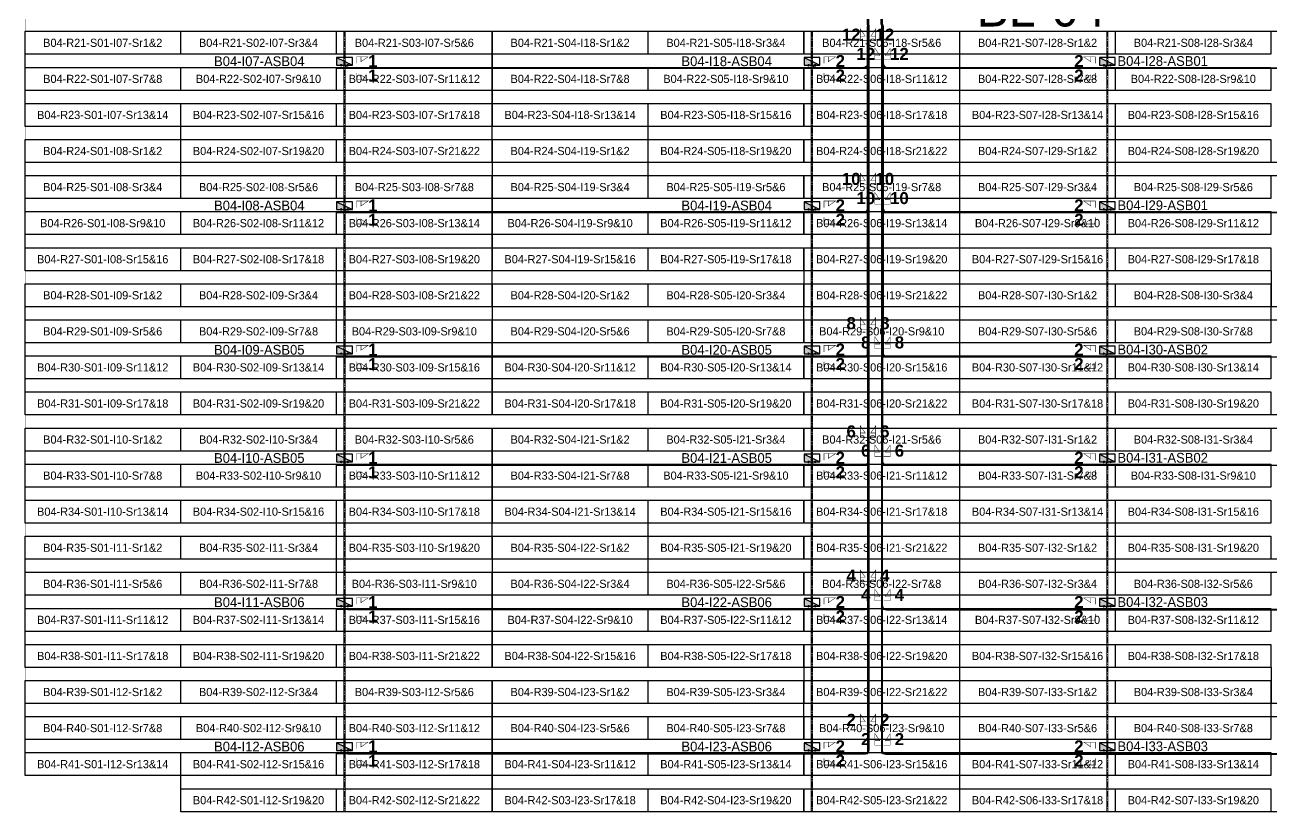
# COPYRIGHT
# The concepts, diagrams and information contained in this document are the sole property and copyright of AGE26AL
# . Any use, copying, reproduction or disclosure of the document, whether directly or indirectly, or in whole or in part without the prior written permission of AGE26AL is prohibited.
# Model space of a CAD drawing. Header units: metres. Extents: x 532250 to 532639, y 2673852 to 2674172.
# Drawn here: x 532249.9 to 532508.9, y 2673851.7 to 2674015.4 of the extents above; entities that cross this region are included whole.
import ezdxf
from ezdxf.enums import TextEntityAlignment as Align

# ---------------------------------------------------------------- set-up
doc = ezdxf.new("R2010")
doc.units = ezdxf.units.M
doc.header["$MEASUREMENT"] = 0
doc.linetypes.add('CENTER', pattern=[2, 1.25, -0.25, 0.25, -0.25])
doc.layers.add('Block Boundary-12.5 MW Block', color=6, linetype='Continuous', lineweight=9)
doc.layers.add('PILE', color=1, linetype='Continuous', lineweight=15)
for name, color, linetype in [('DC Trench BL-04', 40, 'Continuous'), ('E-Inverter Grouping', 2, 'Continuous'), ('Inverter Block-04', 7, 'Continuous'), ('LT Cable(AG) INV to LT Panel BL-04', 2, 'Continuous'), ('Messenger Wire Block-04 (Master Path)', 30, 'Continuous'), ('Messenger Wire Block-04 (MW Path)', 191, 'Continuous'), ('Messenger Wire Exc Link', 7, 'Continuous'), ('MMS Block Numbering', 7, 'Continuous'), ('MMS Table Block-04', 8, 'Continuous'), ('Plan Line - DC', 40, 'Continuous'), ('Section Marking BL-04', 2, 'Continuous')]:
    doc.layers.add(name, color=color, linetype=linetype)
doc.styles.add('Adani Regular', font='Adani Regular.ttf')
doc.styles.add('BoldTextStyle', font='arialbd.ttf')
doc.styles.get("Standard").update_dxf_attribs({"font": 'Adani Regular.ttf'})

# ---------------------------------------------------------------- blocks, each defined once
blk = doc.blocks.new('MMS Table (32.292 x 4.788)')
at = {"color": 0}
blk.add_lwpolyline([(0, -0.002), (0, 4.786), (32.292, 4.786), (32.292, -0.002)], close=True, dxfattribs=at)
at = {"color": 7}
blk.add_attdef('ID1', text='', height=1.7, dxfattribs=at).set_placement((16.146, 2.392), align=Align.MIDDLE_CENTER)
blk = doc.blocks.new('Inverter Block')
h = blk.add_hatch(color=0)
h.dxf.hatch_style = 1
h.paths.add_polyline_path([(-1.46, 2.27), (-1.46, 0.85), (1.46, 0.85)])
at = {"color": 0}
blk.add_lwpolyline([(1.46, 2.27), (-1.46, 2.27), (-1.46, 0.85), (1.46, 0.85)], close=True, dxfattribs=at)
blk.add_lwpolyline([(-1.46, 2.27), (1.46, 0.85)], dxfattribs=at)
at = {"layer": 'PILE'}
for centre in [(-0.61, 0.85), (0.61, 0.85)]:
    blk.add_circle(centre, 0.156, dxfattribs=at)
at = {"color": 7}
blk.add_attdef('ID', (-1.46, 3.01), '', height=1.8, dxfattribs=at)

msp = doc.modelspace()

# ---------------------------------------------------------------- linework, layer by layer
at = {"layer": 'Block Boundary-12.5 MW Block', "const_width": 0.05}
msp.add_lwpolyline([(532249.88, 2674171.58), (532638.48, 2674171.58), (532638.48, 2673851.79), (532282.27, 2673851.79), (532282.27, 2673859.29), (532249.88, 2673859.29)], close=True, dxfattribs=at)
at = {"layer": 'DC Trench BL-04', "color": 40, "const_width": 0.15}
for points in [[(532316.45, 2674014.07), (532316.15, 2674014.07), (532316.15, 2673851.79), (532316.45, 2673851.79)], [(532413.62, 2674014.07), (532413.32, 2674014.07), (532413.32, 2673851.79), (532413.62, 2673851.79)], [(532475.03, 2674014.07), (532474.73, 2674014.07), (532474.73, 2673851.79), (532475.03, 2673851.79)]]:
    msp.add_lwpolyline(points, close=True, dxfattribs=at)
at = {"layer": 'E-Inverter Grouping'}
for points in [[(532346.95, 2673986.79), (532282.27, 2673986.79), (532282.27, 2673994.29), (532249.88, 2673994.29), (532249.88, 2674014.08), (532346.95, 2674014.08)], [(532444.13, 2673986.79), (532379.44, 2673986.79), (532379.44, 2673994.29), (532347.05, 2673994.29), (532347.05, 2674014.08), (532444.13, 2674014.08)], [(532541.3, 2673986.79), (532476.62, 2673986.79), (532476.62, 2673994.29), (532444.23, 2673994.29), (532444.23, 2674014.08), (532541.3, 2674014.08)], [(532346.95, 2673956.79), (532314.66, 2673956.79), (532314.66, 2673964.29), (532249.88, 2673964.29), (532249.88, 2673991.58), (532282.17, 2673991.58), (532282.17, 2673984.08), (532346.95, 2673984.08)], [(532444.13, 2673956.79), (532411.84, 2673956.79), (532411.84, 2673964.29), (532347.05, 2673964.29), (532347.05, 2673991.58), (532379.34, 2673991.58), (532379.34, 2673984.08), (532444.13, 2673984.08)], [(532541.3, 2673956.79), (532509.01, 2673956.79), (532509.01, 2673964.29), (532444.23, 2673964.29), (532444.23, 2673991.58), (532476.52, 2673991.58), (532476.52, 2673984.08), (532541.3, 2673984.08)], [(532314.56, 2673954.08), (532346.95, 2673954.08), (532346.95, 2673934.29), (532249.88, 2673934.29), (532249.88, 2673961.58), (532314.56, 2673961.58)], [(532411.74, 2673954.08), (532444.13, 2673954.08), (532444.13, 2673934.29), (532347.05, 2673934.29), (532347.05, 2673961.58), (532411.74, 2673961.58)], [(532508.91, 2673954.08), (532541.3, 2673954.08), (532541.3, 2673934.29), (532444.23, 2673934.29), (532444.23, 2673961.58), (532508.91, 2673961.58)], [(532444.13, 2673904.29), (532379.44, 2673904.29), (532379.44, 2673911.79), (532347.05, 2673911.79), (532347.05, 2673931.58), (532444.13, 2673931.58)], [(532541.3, 2673904.29), (532476.62, 2673904.29), (532476.62, 2673911.79), (532444.23, 2673911.79), (532444.23, 2673931.58), (532541.3, 2673931.58)], [(532249.88, 2673909.08), (532314.56, 2673909.08), (532314.56, 2673901.58), (532346.95, 2673901.58), (532346.95, 2673881.79), (532249.88, 2673881.79)], [(532444.13, 2673874.29), (532411.84, 2673874.29), (532411.84, 2673881.79), (532347.05, 2673881.79), (532347.05, 2673909.08), (532379.34, 2673909.08), (532379.34, 2673901.58), (532444.13, 2673901.58)], [(532541.3, 2673874.29), (532509.01, 2673874.29), (532509.01, 2673881.79), (532444.23, 2673881.79), (532444.23, 2673909.08), (532476.52, 2673909.08), (532476.52, 2673901.58), (532541.3, 2673901.58)], [(532346.95, 2673879.08), (532346.95, 2673851.79), (532282.27, 2673851.79), (532282.27, 2673859.29), (532249.88, 2673859.29), (532249.88, 2673879.08)], [(532411.74, 2673871.58), (532444.13, 2673871.58), (532444.13, 2673851.79), (532347.05, 2673851.79), (532347.05, 2673879.08), (532411.74, 2673879.08)], [(532508.91, 2673871.58), (532541.3, 2673871.58), (532541.3, 2673851.79), (532444.23, 2673851.79), (532444.23, 2673879.08), (532508.91, 2673879.08)]]:
    msp.add_lwpolyline(points, close=True, dxfattribs=at)
at = {"layer": 'E-Inverter Grouping', "color": 3}
msp.add_lwpolyline([(532346.95, 2673904.29), (532314.66, 2673904.29), (532314.66, 2673911.79), (532249.88, 2673911.79), (532249.88, 2673931.58), (532346.95, 2673931.58)], close=True, dxfattribs=at)
at = {"layer": 'LT Cable(AG) INV to LT Panel BL-04', "color": 2}
for points in [[(532439.92, 2674045.37), (532434.26, 2674045.37, -0.105798), (532433.89, 2674045.45), (532432.09, 2674046.26, 0.042157), (532431.94, 2674046.27), (532425.88, 2674046.27, 0.414214), (532424.98, 2674045.37), (532424.98, 2674015.72, 0.021647), (532424.98, 2674015.65), (532425.03, 2674015.15, -0.021647), (532425.03, 2674015.07), (532425.03, 2674007.38, -0.414214), (532424.13, 2674006.48), (532317.2, 2674006.48, -0.414214), (532316.3, 2674007.38), (532316.3, 2674007.73)], [(532439.92, 2674045.32), (532434.25, 2674045.32, -0.106135), (532433.88, 2674045.4), (532432.09, 2674046.21, 0.042157), (532431.93, 2674046.22), (532425.93, 2674046.22, 0.414214), (532425.03, 2674045.32), (532425.03, 2674015.73, 0.021647), (532425.03, 2674015.65), (532425.08, 2674015.15, -0.021647), (532425.08, 2674015.07), (532425.08, 2673977.33, -0.414214), (532424.18, 2673976.43), (532317.2, 2673976.43, -0.414214), (532316.3, 2673977.33), (532316.3, 2673977.73)], [(532437.98, 2674045.27), (532434.24, 2674045.27, -0.106475), (532433.87, 2674045.35), (532432.08, 2674046.16, 0.042157), (532431.93, 2674046.17), (532425.98, 2674046.17, 0.414214), (532425.08, 2674045.27), (532425.08, 2674015.73, 0.021647), (532425.08, 2674015.65), (532425.13, 2674015.15, -0.021647), (532425.13, 2674015.07), (532425.13, 2673947.28, -0.414214), (532424.23, 2673946.38), (532317.2, 2673946.38, -0.414214), (532316.3, 2673947.28), (532316.3, 2673947.73)], [(532437.98, 2674045.22), (532434.23, 2674045.22, -0.106819), (532433.86, 2674045.3), (532432.08, 2674046.11, 0.042157), (532431.93, 2674046.12), (532426.03, 2674046.12, 0.414214), (532425.13, 2674045.22), (532425.13, 2674015.73, 0.021647), (532425.13, 2674015.65), (532425.18, 2674015.15, -0.021647), (532425.18, 2674015.08), (532425.18, 2673924.73, -0.414214), (532424.28, 2673923.83), (532317.2, 2673923.83, -0.414214), (532316.3, 2673924.73), (532316.3, 2673925.23)], [(532435.9, 2674045.17), (532434.22, 2674045.17, -0.107167), (532433.84, 2674045.25), (532432.07, 2674046.06, 0.042157), (532431.92, 2674046.07), (532426.08, 2674046.07, 0.414214), (532425.18, 2674045.17), (532425.18, 2674015.73, 0.021647), (532425.18, 2674015.65), (532425.23, 2674015.16, -0.021647), (532425.23, 2674015.08), (532425.23, 2673894.68, -0.414214), (532424.33, 2673893.78), (532317.2, 2673893.78, -0.414214), (532316.3, 2673894.68), (532316.3, 2673895.23)], [(532435.9, 2674045.12), (532434.21, 2674045.12, -0.107518), (532433.83, 2674045.2), (532432.07, 2674046.01, 0.042157), (532431.92, 2674046.02), (532426.13, 2674046.02, 0.414214), (532425.23, 2674045.12), (532425.23, 2674015.73, 0.021647), (532425.23, 2674015.66), (532425.28, 2674015.16, -0.021647), (532425.28, 2674015.08), (532425.28, 2673864.63, -0.414214), (532424.38, 2673863.73), (532317.2, 2673863.73, -0.414214), (532316.3, 2673864.63), (532316.3, 2673865.23)], [(532439.92, 2674045.4), (532434.26, 2674045.4, -0.105631), (532433.9, 2674045.48), (532432.09, 2674046.29, 0.042157), (532431.94, 2674046.3), (532425.86, 2674046.3, 0.414214), (532424.96, 2674045.4), (532424.96, 2674015.72, 0.021647), (532424.96, 2674015.64), (532425, 2674015.15, -0.021647), (532425.01, 2674015.07), (532425.01, 2674007.4, -0.414214), (532424.11, 2674006.5), (532414.37, 2674006.5, -0.414214), (532413.47, 2674007.4), (532413.47, 2674007.73)], [(532439.92, 2674045.35), (532434.25, 2674045.35, -0.105966), (532433.89, 2674045.43), (532432.09, 2674046.24, 0.042157), (532431.94, 2674046.25), (532425.91, 2674046.25, 0.414214), (532425.01, 2674045.35), (532425.01, 2674015.72, 0.021647), (532425.01, 2674015.65), (532425.05, 2674015.15, -0.021647), (532425.06, 2674015.07), (532425.06, 2673977.35, -0.414214), (532424.16, 2673976.45), (532414.37, 2673976.45, -0.414214), (532413.47, 2673977.35), (532413.47, 2673977.73)], [(532437.98, 2674045.3), (532434.24, 2674045.3, -0.106305), (532433.87, 2674045.38), (532432.08, 2674046.19, 0.042157), (532431.93, 2674046.2), (532425.96, 2674046.2, 0.414214), (532425.06, 2674045.3), (532425.06, 2674015.73, 0.021647), (532425.06, 2674015.65), (532425.1, 2674015.15, -0.021647), (532425.11, 2674015.07), (532425.11, 2673947.3, -0.414214), (532424.21, 2673946.4), (532414.37, 2673946.4, -0.414214), (532413.47, 2673947.3), (532413.47, 2673947.73)], [(532437.98, 2674045.25), (532434.23, 2674045.25, -0.106647), (532433.86, 2674045.33), (532432.08, 2674046.14, 0.042157), (532431.93, 2674046.15), (532426.01, 2674046.15, 0.414214), (532425.11, 2674045.25), (532425.11, 2674015.73, 0.021647), (532425.11, 2674015.65), (532425.15, 2674015.15, -0.021647), (532425.16, 2674015.07), (532425.16, 2673924.75, -0.414214), (532424.26, 2673923.85), (532414.37, 2673923.85, -0.414214), (532413.47, 2673924.75), (532413.47, 2673925.23)], [(532435.9, 2674045.2), (532434.22, 2674045.2, -0.106992), (532433.85, 2674045.28), (532432.07, 2674046.09, 0.042157), (532431.92, 2674046.1), (532426.06, 2674046.1, 0.414214), (532425.16, 2674045.2), (532425.16, 2674015.73, 0.021647), (532425.16, 2674015.65), (532425.2, 2674015.15, -0.021647), (532425.21, 2674015.08), (532425.21, 2673894.7, -0.414214), (532424.31, 2673893.8), (532414.37, 2673893.8, -0.414214), (532413.47, 2673894.7), (532413.47, 2673895.23)], [(532435.9, 2674045.15), (532434.21, 2674045.15, -0.107342), (532433.84, 2674045.23), (532432.07, 2674046.04, 0.042157), (532431.92, 2674046.05), (532426.11, 2674046.05, 0.414214), (532425.21, 2674045.15), (532425.21, 2674015.73, 0.021647), (532425.21, 2674015.65), (532425.25, 2674015.16, -0.021647), (532425.26, 2674015.08), (532425.26, 2673864.65, -0.414214), (532424.36, 2673863.75), (532414.37, 2673863.75, -0.414214), (532413.47, 2673864.65), (532413.47, 2673865.23)]]:
    msp.add_lwpolyline(points, format="xyb", dxfattribs=at)
at = {"layer": 'LT Cable(AG) INV to LT Panel BL-04', "color": 5}
for points in [[(532434.88, 2674044.77), (532433.26, 2674044.77, 0.078431), (532432.98, 2674044.72), (532432.12, 2674044.44, -0.078431), (532431.84, 2674044.4), (532428.71, 2674044.4, 0.414214), (532427.81, 2674043.5), (532427.81, 2674015.83, 0.093355), (532427.87, 2674015.51), (532427.97, 2674015.25, -0.093355), (532428.03, 2674014.92), (532428.03, 2673864.65, 0.414214), (532428.93, 2673863.75), (532571.16, 2673863.75, 0.414214), (532572.06, 2673864.65), (532572.06, 2673865.23)], [(532434.88, 2674044.74), (532433.27, 2674044.74, 0.078431), (532432.99, 2674044.7), (532432.13, 2674044.42, -0.078431), (532431.85, 2674044.37), (532428.73, 2674044.37, 0.414214), (532427.83, 2674043.47), (532427.83, 2674015.84, 0.093355), (532427.89, 2674015.51), (532427.99, 2674015.25, -0.093355), (532428.06, 2674014.92), (532428.06, 2673864.68, 0.414214), (532428.96, 2673863.78), (532473.98, 2673863.78, 0.414214), (532474.88, 2673864.68), (532474.88, 2673865.23)], [(532434.88, 2674044.72), (532433.27, 2674044.72, 0.078431), (532432.99, 2674044.67), (532432.13, 2674044.39, -0.078431), (532431.85, 2674044.35), (532428.76, 2674044.35, 0.414214), (532427.86, 2674043.45), (532427.86, 2674015.84, 0.093355), (532427.92, 2674015.52), (532428.02, 2674015.26, -0.093355), (532428.08, 2674014.93), (532428.08, 2673894.7, 0.414214), (532428.98, 2673893.8), (532571.16, 2673893.8, 0.414214), (532572.06, 2673894.7), (532572.06, 2673895.23)], [(532434.88, 2674044.69), (532433.27, 2674044.69, 0.078431), (532433, 2674044.65), (532432.13, 2674044.37, -0.078431), (532431.86, 2674044.32), (532428.78, 2674044.32, 0.414214), (532427.88, 2674043.42), (532427.88, 2674015.85, 0.093355), (532427.94, 2674015.52), (532428.04, 2674015.26, -0.093355), (532428.11, 2674014.93), (532428.11, 2673894.73, 0.414214), (532429.01, 2673893.83), (532473.98, 2673893.83, 0.414214), (532474.88, 2673894.73), (532474.88, 2673895.23)], [(532436.88, 2674044.67), (532433.28, 2674044.67, 0.078431), (532433, 2674044.62), (532432.14, 2674044.34, -0.078431), (532431.86, 2674044.3), (532428.81, 2674044.3, 0.414214), (532427.91, 2674043.4), (532427.91, 2674015.85, 0.093355), (532427.97, 2674015.53), (532428.07, 2674015.27, -0.093355), (532428.13, 2674014.94), (532428.13, 2673924.75, 0.414214), (532429.03, 2673923.85), (532571.16, 2673923.85, 0.414214), (532572.06, 2673924.75), (532572.06, 2673925.23)], [(532436.88, 2674044.64), (532433.28, 2674044.64, 0.078431), (532433, 2674044.6), (532432.14, 2674044.32, -0.078431), (532431.86, 2674044.27), (532428.83, 2674044.27, 0.414214), (532427.93, 2674043.37), (532427.93, 2674015.86, 0.093355), (532427.99, 2674015.53), (532428.09, 2674015.27, -0.093355), (532428.16, 2674014.94), (532428.16, 2673924.78, 0.414214), (532429.06, 2673923.88), (532473.98, 2673923.88, 0.414214), (532474.88, 2673924.78), (532474.88, 2673925.23)], [(532436.88, 2674044.62), (532433.29, 2674044.62, 0.078431), (532433.01, 2674044.57), (532432.15, 2674044.29, -0.078431), (532431.87, 2674044.25), (532428.86, 2674044.25, 0.414214), (532427.96, 2674043.35), (532427.96, 2674015.86, 0.093355), (532428.02, 2674015.54), (532428.12, 2674015.27, -0.093355), (532428.18, 2674014.95), (532428.18, 2673947.3, 0.414214), (532429.08, 2673946.4), (532571.16, 2673946.4, 0.414214), (532572.06, 2673947.3), (532572.06, 2673947.73)], [(532436.88, 2674044.59), (532433.29, 2674044.59, 0.078431), (532433.01, 2674044.55), (532432.15, 2674044.27, -0.078431), (532431.87, 2674044.22), (532428.88, 2674044.22, 0.414214), (532427.98, 2674043.32), (532427.98, 2674015.87, 0.093355), (532428.04, 2674015.54), (532428.14, 2674015.28, -0.093355), (532428.21, 2674014.95), (532428.21, 2673947.33, 0.414214), (532429.11, 2673946.43), (532473.98, 2673946.43, 0.414214), (532474.88, 2673947.33), (532474.88, 2673947.73)], [(532439.03, 2674044.57), (532433.29, 2674044.57, 0.078431), (532433.02, 2674044.52), (532432.15, 2674044.24, -0.078431), (532431.88, 2674044.2), (532428.91, 2674044.2, 0.414214), (532428.01, 2674043.3), (532428.01, 2674015.87, 0.093355), (532428.07, 2674015.54), (532428.17, 2674015.28, -0.093355), (532428.23, 2674014.96), (532428.23, 2673977.35, 0.414214), (532429.13, 2673976.45), (532571.16, 2673976.45, 0.414214), (532572.06, 2673977.35), (532572.06, 2673977.73)], [(532439.03, 2674044.54), (532433.3, 2674044.54, 0.078431), (532433.02, 2674044.5), (532432.16, 2674044.22, -0.078431), (532431.88, 2674044.17), (532428.93, 2674044.17, 0.414214), (532428.03, 2674043.27), (532428.03, 2674015.88, 0.093355), (532428.09, 2674015.55), (532428.19, 2674015.29, -0.093355), (532428.26, 2674014.96), (532428.26, 2673977.38, 0.414214), (532429.16, 2673976.48), (532473.98, 2673976.48, 0.414214), (532474.88, 2673977.38), (532474.88, 2673977.73)], [(532439.03, 2674044.52), (532433.3, 2674044.52, 0.078431), (532433.02, 2674044.47), (532432.16, 2674044.19, -0.078431), (532431.88, 2674044.15), (532428.96, 2674044.15, 0.414214), (532428.06, 2674043.25), (532428.06, 2674015.88, 0.093355), (532428.12, 2674015.55), (532428.22, 2674015.29, -0.093355), (532428.28, 2674014.97), (532428.28, 2674007.4, 0.414214), (532429.18, 2674006.5), (532571.16, 2674006.5, 0.414214), (532572.06, 2674007.4), (532572.06, 2674007.73)], [(532439.03, 2674044.49), (532433.31, 2674044.49, 0.078431), (532433.03, 2674044.45), (532432.17, 2674044.17, -0.078431), (532431.89, 2674044.12), (532428.98, 2674044.12, 0.414214), (532428.08, 2674043.22), (532428.08, 2674015.89, 0.093355), (532428.14, 2674015.56), (532428.24, 2674015.3, -0.093355), (532428.31, 2674014.97), (532428.31, 2674007.43, 0.414214), (532429.21, 2674006.53), (532473.98, 2674006.53, 0.414214), (532474.88, 2674007.43), (532474.88, 2674007.73)]]:
    msp.add_lwpolyline(points, format="xyb", dxfattribs=at)
at = {"layer": 'Messenger Wire Block-04 (Master Path)'}
for points in [[(532425.13, 2673863.88), (532425.13, 2674015.11)], [(532428.16, 2673863.88), (532428.16, 2674015.11)], [(532314.66, 2674006.38), (532425.13, 2674006.38)], [(532428.16, 2674006.38), (532573.7, 2674006.38)], [(532314.66, 2673976.38), (532425.13, 2673976.38)], [(532428.16, 2673976.38), (532573.7, 2673976.38)], [(532314.66, 2673946.38), (532425.13, 2673946.38)], [(532428.16, 2673946.38), (532573.7, 2673946.38)], [(532314.66, 2673923.88), (532425.13, 2673923.88)], [(532428.16, 2673923.88), (532573.7, 2673923.88)], [(532314.66, 2673893.88), (532425.13, 2673893.88)], [(532428.16, 2673893.88), (532573.7, 2673893.88)], [(532314.66, 2673863.88), (532425.13, 2673863.88)], [(532428.16, 2673863.88), (532573.7, 2673863.88)]]:
    msp.add_lwpolyline(points, dxfattribs=at)
at = {"layer": 'Messenger Wire Block-04 (MW Path)', "const_width": 0.1}
for points in [[(532424.88, 2673946.38), (532424.88, 2674015.11)], [(532425.38, 2673863.88), (532425.38, 2674015.11)], [(532427.91, 2673863.88), (532427.91, 2674015.11)], [(532428.41, 2673946.38), (532428.41, 2674015.11)], [(532314.66, 2674006.38), (532425.13, 2674006.38)], [(532428.16, 2674006.38), (532573.7, 2674006.38)], [(532314.66, 2673976.38), (532425.13, 2673976.38)], [(532428.16, 2673976.38), (532573.7, 2673976.38)], [(532314.66, 2673946.38), (532425.13, 2673946.38)], [(532428.16, 2673946.38), (532573.7, 2673946.38)], [(532314.66, 2673923.88), (532425.13, 2673923.88)], [(532428.16, 2673923.88), (532573.7, 2673923.88)], [(532314.66, 2673893.88), (532425.13, 2673893.88)], [(532428.16, 2673893.88), (532573.7, 2673893.88)], [(532314.66, 2673863.88), (532425.13, 2673863.88)], [(532428.16, 2673863.88), (532573.7, 2673863.88)]]:
    msp.add_lwpolyline(points, dxfattribs=at)
at = {"layer": 'Messenger Wire Exc Link'}
for points in [[(532425.08, 2674015.69), (532425.13, 2674015.11)], [(532427.93, 2674015.69), (532428.16, 2674015.11)]]:
    msp.add_lwpolyline(points, dxfattribs=at)
at = {"layer": 'Plan Line - DC', "color": 6, "linetype": 'CENTER'}
for points in [[(532316.3, 2674014.07), (532316.3, 2673851.79)], [(532413.47, 2674014.07), (532413.47, 2673851.79)], [(532474.88, 2674014.07), (532474.88, 2673851.79)]]:
    msp.add_lwpolyline(points, dxfattribs=at)
at = {"layer": 'Section Marking BL-04', "color": 94, "lineweight": 35, "true_color": 0x00a500, "const_width": 0.1}
for points in [[(532424.93, 2674012.13), (532423.54, 2674012.13), (532423.54, 2674014.53), (532424.55, 2674013.05), (532423.54, 2674013.05)], [(532425.33, 2674012.13), (532426.72, 2674012.13), (532426.72, 2674014.53), (532425.71, 2674013.05), (532426.72, 2674013.05)], [(532427.96, 2674008.13), (532426.57, 2674008.13), (532426.57, 2674010.53), (532427.58, 2674009.05), (532426.57, 2674009.05)], [(532428.36, 2674008.13), (532429.75, 2674008.13), (532429.75, 2674010.53), (532428.74, 2674009.05), (532429.75, 2674009.05)], [(532318.8, 2674007.38), (532318.8, 2674008.77), (532321.2, 2674008.77), (532319.72, 2674007.76), (532319.72, 2674008.77)], [(532415.97, 2674007.38), (532415.97, 2674008.77), (532418.37, 2674008.77), (532416.89, 2674007.76), (532416.89, 2674008.77)], [(532472.38, 2674007.38), (532472.38, 2674008.77), (532469.98, 2674008.77), (532471.46, 2674007.76), (532471.46, 2674008.77)], [(532318.8, 2674005.38), (532318.8, 2674003.99), (532321.2, 2674003.99), (532319.72, 2674005), (532319.72, 2674003.99)], [(532415.97, 2674005.38), (532415.97, 2674003.99), (532418.37, 2674003.99), (532416.89, 2674005), (532416.89, 2674003.99)], [(532472.38, 2674005.38), (532472.38, 2674003.99), (532469.98, 2674003.99), (532471.46, 2674005), (532471.46, 2674003.99)], [(532424.93, 2673982.13), (532423.54, 2673982.13), (532423.54, 2673984.53), (532424.55, 2673983.05), (532423.54, 2673983.05)], [(532425.33, 2673982.13), (532426.72, 2673982.13), (532426.72, 2673984.53), (532425.71, 2673983.05), (532426.72, 2673983.05)], [(532318.8, 2673977.38), (532318.8, 2673978.77), (532321.2, 2673978.77), (532319.72, 2673977.76), (532319.72, 2673978.77)], [(532415.97, 2673977.38), (532415.97, 2673978.77), (532418.37, 2673978.77), (532416.89, 2673977.76), (532416.89, 2673978.77)], [(532427.96, 2673978.13), (532426.57, 2673978.13), (532426.57, 2673980.53), (532427.58, 2673979.05), (532426.57, 2673979.05)], [(532428.36, 2673978.13), (532429.75, 2673978.13), (532429.75, 2673980.53), (532428.74, 2673979.05), (532429.75, 2673979.05)], [(532472.38, 2673977.38), (532472.38, 2673978.77), (532469.98, 2673978.77), (532471.46, 2673977.76), (532471.46, 2673978.77)], [(532318.8, 2673975.38), (532318.8, 2673973.99), (532321.2, 2673973.99), (532319.72, 2673975), (532319.72, 2673973.99)], [(532415.97, 2673975.38), (532415.97, 2673973.99), (532418.37, 2673973.99), (532416.89, 2673975), (532416.89, 2673973.99)], [(532472.38, 2673975.38), (532472.38, 2673973.99), (532469.98, 2673973.99), (532471.46, 2673975), (532471.46, 2673973.99)], [(532424.93, 2673952.13), (532423.54, 2673952.13), (532423.54, 2673954.53), (532424.55, 2673953.05), (532423.54, 2673953.05)], [(532425.33, 2673952.13), (532426.72, 2673952.13), (532426.72, 2673954.53), (532425.71, 2673953.05), (532426.72, 2673953.05)], [(532427.96, 2673948.13), (532426.57, 2673948.13), (532426.57, 2673950.53), (532427.58, 2673949.05), (532426.57, 2673949.05)], [(532428.36, 2673948.13), (532429.75, 2673948.13), (532429.75, 2673950.53), (532428.74, 2673949.05), (532429.75, 2673949.05)], [(532318.8, 2673947.38), (532318.8, 2673948.77), (532321.2, 2673948.77), (532319.72, 2673947.76), (532319.72, 2673948.77)], [(532415.97, 2673947.38), (532415.97, 2673948.77), (532418.37, 2673948.77), (532416.89, 2673947.76), (532416.89, 2673948.77)], [(532472.38, 2673947.38), (532472.38, 2673948.77), (532469.98, 2673948.77), (532471.46, 2673947.76), (532471.46, 2673948.77)], [(532318.8, 2673945.38), (532318.8, 2673943.99), (532321.2, 2673943.99), (532319.72, 2673945), (532319.72, 2673943.99)], [(532415.97, 2673945.38), (532415.97, 2673943.99), (532418.37, 2673943.99), (532416.89, 2673945), (532416.89, 2673943.99)], [(532472.38, 2673945.38), (532472.38, 2673943.99), (532469.98, 2673943.99), (532471.46, 2673945), (532471.46, 2673943.99)], [(532424.93, 2673929.63), (532423.54, 2673929.63), (532423.54, 2673932.03), (532424.55, 2673930.55), (532423.54, 2673930.55)], [(532425.33, 2673929.63), (532426.72, 2673929.63), (532426.72, 2673932.03), (532425.71, 2673930.55), (532426.72, 2673930.55)], [(532427.96, 2673925.63), (532426.57, 2673925.63), (532426.57, 2673928.03), (532427.58, 2673926.55), (532426.57, 2673926.55)], [(532428.36, 2673925.63), (532429.75, 2673925.63), (532429.75, 2673928.03), (532428.74, 2673926.55), (532429.75, 2673926.55)], [(532318.8, 2673924.88), (532318.8, 2673926.27), (532321.2, 2673926.27), (532319.72, 2673925.26), (532319.72, 2673926.27)], [(532415.97, 2673924.88), (532415.97, 2673926.27), (532418.37, 2673926.27), (532416.89, 2673925.26), (532416.89, 2673926.27)], [(532472.38, 2673924.88), (532472.38, 2673926.27), (532469.98, 2673926.27), (532471.46, 2673925.26), (532471.46, 2673926.27)], [(532318.8, 2673922.88), (532318.8, 2673921.49), (532321.2, 2673921.49), (532319.72, 2673922.5), (532319.72, 2673921.49)], [(532415.97, 2673922.88), (532415.97, 2673921.49), (532418.37, 2673921.49), (532416.89, 2673922.5), (532416.89, 2673921.49)], [(532472.38, 2673922.88), (532472.38, 2673921.49), (532469.98, 2673921.49), (532471.46, 2673922.5), (532471.46, 2673921.49)], [(532424.93, 2673899.63), (532423.54, 2673899.63), (532423.54, 2673902.03), (532424.55, 2673900.55), (532423.54, 2673900.55)], [(532425.33, 2673899.63), (532426.72, 2673899.63), (532426.72, 2673902.03), (532425.71, 2673900.55), (532426.72, 2673900.55)], [(532427.96, 2673895.63), (532426.57, 2673895.63), (532426.57, 2673898.03), (532427.58, 2673896.55), (532426.57, 2673896.55)], [(532428.36, 2673895.63), (532429.75, 2673895.63), (532429.75, 2673898.03), (532428.74, 2673896.55), (532429.75, 2673896.55)], [(532318.8, 2673894.88), (532318.8, 2673896.27), (532321.2, 2673896.27), (532319.72, 2673895.26), (532319.72, 2673896.27)], [(532415.97, 2673894.88), (532415.97, 2673896.27), (532418.37, 2673896.27), (532416.89, 2673895.26), (532416.89, 2673896.27)], [(532472.38, 2673894.88), (532472.38, 2673896.27), (532469.98, 2673896.27), (532471.46, 2673895.26), (532471.46, 2673896.27)], [(532318.8, 2673892.88), (532318.8, 2673891.49), (532321.2, 2673891.49), (532319.72, 2673892.5), (532319.72, 2673891.49)], [(532415.97, 2673892.88), (532415.97, 2673891.49), (532418.37, 2673891.49), (532416.89, 2673892.5), (532416.89, 2673891.49)], [(532472.38, 2673892.88), (532472.38, 2673891.49), (532469.98, 2673891.49), (532471.46, 2673892.5), (532471.46, 2673891.49)], [(532424.93, 2673869.63), (532423.54, 2673869.63), (532423.54, 2673872.03), (532424.55, 2673870.55), (532423.54, 2673870.55)], [(532425.33, 2673869.63), (532426.72, 2673869.63), (532426.72, 2673872.03), (532425.71, 2673870.55), (532426.72, 2673870.55)], [(532427.96, 2673865.63), (532426.57, 2673865.63), (532426.57, 2673868.03), (532427.58, 2673866.55), (532426.57, 2673866.55)], [(532428.36, 2673865.63), (532429.75, 2673865.63), (532429.75, 2673868.03), (532428.74, 2673866.55), (532429.75, 2673866.55)], [(532318.8, 2673864.88), (532318.8, 2673866.27), (532321.2, 2673866.27), (532319.72, 2673865.26), (532319.72, 2673866.27)], [(532415.97, 2673864.88), (532415.97, 2673866.27), (532418.37, 2673866.27), (532416.89, 2673865.26), (532416.89, 2673866.27)], [(532472.38, 2673864.88), (532472.38, 2673866.27), (532469.98, 2673866.27), (532471.46, 2673865.26), (532471.46, 2673866.27)], [(532318.8, 2673862.88), (532318.8, 2673861.49), (532321.2, 2673861.49), (532319.72, 2673862.5), (532319.72, 2673861.49)], [(532415.97, 2673862.88), (532415.97, 2673861.49), (532418.37, 2673861.49), (532416.89, 2673862.5), (532416.89, 2673861.49)], [(532472.38, 2673862.88), (532472.38, 2673861.49), (532469.98, 2673861.49), (532471.46, 2673862.5), (532471.46, 2673861.49)]]:
    msp.add_lwpolyline(points, dxfattribs=at)

# ---------------------------------------------------------------- block references
at = {"layer": 'Inverter Block-04'}
ref = msp.add_blockref('Inverter Block', (532316.3, 2674006.07), dxfattribs=dict(at, xscale=1.124999999976148, yscale=1.124999999976148, zscale=1.124999999976148))
ref.add_attrib('ID', 'B04-I07-ASB04', (532289.17, 2674006.83), dxfattribs={"layer": '0', "color": 7, "height": 2.025})
ref = msp.add_blockref('Inverter Block', (532413.47, 2674006.07), dxfattribs=dict(at, xscale=1.124999999976148, yscale=1.124999999976148, zscale=1.124999999976148))
ref.add_attrib('ID', 'B04-I18-ASB04', (532386.34, 2674006.83), dxfattribs={"layer": '0', "color": 7, "height": 2.025})
ref = msp.add_blockref('Inverter Block', (532474.88, 2674006.07), dxfattribs=dict(at, xscale=1.124999999976148, yscale=1.124999999976148, zscale=1.124999999976148))
ref.add_attrib('ID', 'B04-I28-ASB01', (532476.99, 2674006.88), dxfattribs={"layer": '0', "color": 7, "height": 2.025})
ref = msp.add_blockref('Inverter Block', (532316.3, 2673976.07), dxfattribs=dict(at, xscale=1.124999999976148, yscale=1.124999999976148, zscale=1.124999999976148))
ref.add_attrib('ID', 'B04-I08-ASB04', (532289.17, 2673976.83), dxfattribs={"layer": '0', "color": 7, "height": 2.025})
ref = msp.add_blockref('Inverter Block', (532413.47, 2673976.07), dxfattribs=dict(at, xscale=1.124999999976148, yscale=1.124999999976148, zscale=1.124999999976148))
ref.add_attrib('ID', 'B04-I19-ASB04', (532386.34, 2673976.83), dxfattribs={"layer": '0', "color": 7, "height": 2.025})
ref = msp.add_blockref('Inverter Block', (532474.88, 2673976.07), dxfattribs=dict(at, xscale=1.124999999976148, yscale=1.124999999976148, zscale=1.124999999976148))
ref.add_attrib('ID', 'B04-I29-ASB01', (532476.99, 2673976.88), dxfattribs={"layer": '0', "color": 7, "height": 2.025})
ref = msp.add_blockref('Inverter Block', (532316.3, 2673946.07), dxfattribs=dict(at, xscale=1.124999999976148, yscale=1.124999999976148, zscale=1.124999999976148))
ref.add_attrib('ID', 'B04-I09-ASB05', (532289.17, 2673946.83), dxfattribs={"layer": '0', "color": 7, "height": 2.025})
ref = msp.add_blockref('Inverter Block', (532413.47, 2673946.07), dxfattribs=dict(at, xscale=1.124999999976148, yscale=1.124999999976148, zscale=1.124999999976148))
ref.add_attrib('ID', 'B04-I20-ASB05', (532386.34, 2673946.83), dxfattribs={"layer": '0', "color": 7, "height": 2.025})
ref = msp.add_blockref('Inverter Block', (532474.88, 2673946.07), dxfattribs=dict(at, xscale=1.124999999976148, yscale=1.124999999976148, zscale=1.124999999976148))
ref.add_attrib('ID', 'B04-I30-ASB02', (532476.99, 2673946.88), dxfattribs={"layer": '0', "color": 7, "height": 2.025})
ref = msp.add_blockref('Inverter Block', (532316.3, 2673923.57), dxfattribs=dict(at, xscale=1.124999999976148, yscale=1.124999999976148, zscale=1.124999999976148))
ref.add_attrib('ID', 'B04-I10-ASB05', (532289.17, 2673924.33), dxfattribs={"layer": '0', "color": 7, "height": 2.025})
ref = msp.add_blockref('Inverter Block', (532413.47, 2673923.57), dxfattribs=dict(at, xscale=1.124999999976148, yscale=1.124999999976148, zscale=1.124999999976148))
ref.add_attrib('ID', 'B04-I21-ASB05', (532386.34, 2673924.33), dxfattribs={"layer": '0', "color": 7, "height": 2.025})
ref = msp.add_blockref('Inverter Block', (532474.88, 2673923.57), dxfattribs=dict(at, xscale=1.124999999976148, yscale=1.124999999976148, zscale=1.124999999976148))
ref.add_attrib('ID', 'B04-I31-ASB02', (532476.99, 2673924.38), dxfattribs={"layer": '0', "color": 7, "height": 2.025})
ref = msp.add_blockref('Inverter Block', (532316.3, 2673893.57), dxfattribs=dict(at, xscale=1.124999999976148, yscale=1.124999999976148, zscale=1.124999999976148))
ref.add_attrib('ID', 'B04-I11-ASB06', (532289.17, 2673894.33), dxfattribs={"layer": '0', "color": 7, "height": 2.025})
ref = msp.add_blockref('Inverter Block', (532413.47, 2673893.57), dxfattribs=dict(at, xscale=1.124999999976148, yscale=1.124999999976148, zscale=1.124999999976148))
ref.add_attrib('ID', 'B04-I22-ASB06', (532386.34, 2673894.33), dxfattribs={"layer": '0', "color": 7, "height": 2.025})
ref = msp.add_blockref('Inverter Block', (532474.88, 2673893.57), dxfattribs=dict(at, xscale=1.124999999976148, yscale=1.124999999976148, zscale=1.124999999976148))
ref.add_attrib('ID', 'B04-I32-ASB03', (532476.99, 2673894.38), dxfattribs={"layer": '0', "color": 7, "height": 2.025})
ref = msp.add_blockref('Inverter Block', (532316.3, 2673863.57), dxfattribs=dict(at, xscale=1.124999999976148, yscale=1.124999999976148, zscale=1.124999999976148))
ref.add_attrib('ID', 'B04-I12-ASB06', (532289.17, 2673864.33), dxfattribs={"layer": '0', "color": 7, "height": 2.025})
ref = msp.add_blockref('Inverter Block', (532413.47, 2673863.57), dxfattribs=dict(at, xscale=1.124999999976148, yscale=1.124999999976148, zscale=1.124999999976148))
ref.add_attrib('ID', 'B04-I23-ASB06', (532386.34, 2673864.33), dxfattribs={"layer": '0', "color": 7, "height": 2.025})
ref = msp.add_blockref('Inverter Block', (532474.88, 2673863.57), dxfattribs=dict(at, xscale=1.124999999976148, yscale=1.124999999976148, zscale=1.124999999976148))
ref.add_attrib('ID', 'B04-I33-ASB03', (532476.99, 2673864.38), dxfattribs={"layer": '0', "color": 7, "height": 2.025})
at = {"layer": 'MMS Table Block-04'}
for p, values in [((532249.88, 2674009.29), {'ID1': 'B04-R21-S01-I07-Sr1&2'}), ((532282.27, 2674009.29), {'ID1': 'B04-R21-S02-I07-Sr3&4'}), ((532314.66, 2674009.29), {'ID1': 'B04-R21-S03-I07-Sr5&6'}), ((532347.05, 2674009.29), {'ID1': 'B04-R21-S04-I18-Sr1&2'}), ((532379.44, 2674009.29), {'ID1': 'B04-R21-S05-I18-Sr3&4'}), ((532411.84, 2674009.29), {'ID1': 'B04-R21-S06-I18-Sr5&6'}), ((532444.23, 2674009.29), {'ID1': 'B04-R21-S07-I28-Sr1&2'}), ((532476.62, 2674009.29), {'ID1': 'B04-R21-S08-I28-Sr3&4'}), ((532249.88, 2674001.79), {'ID1': 'B04-R22-S01-I07-Sr7&8'}), ((532282.27, 2674001.79), {'ID1': 'B04-R22-S02-I07-Sr9&10'}), ((532314.66, 2674001.79), {'ID1': 'B04-R22-S03-I07-Sr11&12'}), ((532347.05, 2674001.79), {'ID1': 'B04-R22-S04-I18-Sr7&8'}), ((532379.44, 2674001.79), {'ID1': 'B04-R22-S05-I18-Sr9&10'}), ((532411.84, 2674001.79), {'ID1': 'B04-R22-S06-I18-Sr11&12'}), ((532444.23, 2674001.79), {'ID1': 'B04-R22-S07-I28-Sr7&8'}), ((532476.62, 2674001.79), {'ID1': 'B04-R22-S08-I28-Sr9&10'}), ((532249.88, 2673994.29), {'ID1': 'B04-R23-S01-I07-Sr13&14'}), ((532282.27, 2673994.29), {'ID1': 'B04-R23-S02-I07-Sr15&16'}), ((532314.66, 2673994.29), {'ID1': 'B04-R23-S03-I07-Sr17&18'}), ((532347.05, 2673994.29), {'ID1': 'B04-R23-S04-I18-Sr13&14'}), ((532379.44, 2673994.29), {'ID1': 'B04-R23-S05-I18-Sr15&16'}), ((532411.84, 2673994.29), {'ID1': 'B04-R23-S06-I18-Sr17&18'}), ((532444.23, 2673994.29), {'ID1': 'B04-R23-S07-I28-Sr13&14'}), ((532476.62, 2673994.29), {'ID1': 'B04-R23-S08-I28-Sr15&16'}), ((532249.88, 2673986.79), {'ID1': 'B04-R24-S01-I08-Sr1&2'}), ((532282.27, 2673986.79), {'ID1': 'B04-R24-S02-I07-Sr19&20'}), ((532314.66, 2673986.79), {'ID1': 'B04-R24-S03-I07-Sr21&22'}), ((532347.05, 2673986.79), {'ID1': 'B04-R24-S04-I19-Sr1&2'}), ((532379.44, 2673986.79), {'ID1': 'B04-R24-S05-I18-Sr19&20'}), ((532411.84, 2673986.79), {'ID1': 'B04-R24-S06-I18-Sr21&22'}), ((532444.23, 2673986.79), {'ID1': 'B04-R24-S07-I29-Sr1&2'}), ((532476.62, 2673986.79), {'ID1': 'B04-R24-S08-I28-Sr19&20'}), ((532249.88, 2673979.29), {'ID1': 'B04-R25-S01-I08-Sr3&4'}), ((532282.27, 2673979.29), {'ID1': 'B04-R25-S02-I08-Sr5&6'}), ((532314.66, 2673979.29), {'ID1': 'B04-R25-S03-I08-Sr7&8'}), ((532347.05, 2673979.29), {'ID1': 'B04-R25-S04-I19-Sr3&4'}), ((532379.44, 2673979.29), {'ID1': 'B04-R25-S05-I19-Sr5&6'}), ((532411.84, 2673979.29), {'ID1': 'B04-R25-S06-I19-Sr7&8'}), ((532444.23, 2673979.29), {'ID1': 'B04-R25-S07-I29-Sr3&4'}), ((532476.62, 2673979.29), {'ID1': 'B04-R25-S08-I29-Sr5&6'}), ((532249.88, 2673971.79), {'ID1': 'B04-R26-S01-I08-Sr9&10'}), ((532282.27, 2673971.79), {'ID1': 'B04-R26-S02-I08-Sr11&12'}), ((532314.66, 2673971.79), {'ID1': 'B04-R26-S03-I08-Sr13&14'}), ((532347.05, 2673971.79), {'ID1': 'B04-R26-S04-I19-Sr9&10'}), ((532379.44, 2673971.79), {'ID1': 'B04-R26-S05-I19-Sr11&12'}), ((532411.84, 2673971.79), {'ID1': 'B04-R26-S06-I19-Sr13&14'}), ((532444.23, 2673971.79), {'ID1': 'B04-R26-S07-I29-Sr9&10'}), ((532476.62, 2673971.79), {'ID1': 'B04-R26-S08-I29-Sr11&12'}), ((532249.88, 2673964.29), {'ID1': 'B04-R27-S01-I08-Sr15&16'}), ((532282.27, 2673964.29), {'ID1': 'B04-R27-S02-I08-Sr17&18'}), ((532314.66, 2673964.29), {'ID1': 'B04-R27-S03-I08-Sr19&20'}), ((532347.05, 2673964.29), {'ID1': 'B04-R27-S04-I19-Sr15&16'}), ((532379.44, 2673964.29), {'ID1': 'B04-R27-S05-I19-Sr17&18'}), ((532411.84, 2673964.29), {'ID1': 'B04-R27-S06-I19-Sr19&20'}), ((532444.23, 2673964.29), {'ID1': 'B04-R27-S07-I29-Sr15&16'}), ((532476.62, 2673964.29), {'ID1': 'B04-R27-S08-I29-Sr17&18'}), ((532249.88, 2673956.79), {'ID1': 'B04-R28-S01-I09-Sr1&2'}), ((532282.27, 2673956.79), {'ID1': 'B04-R28-S02-I09-Sr3&4'}), ((532314.66, 2673956.79), {'ID1': 'B04-R28-S03-I08-Sr21&22'}), ((532347.05, 2673956.79), {'ID1': 'B04-R28-S04-I20-Sr1&2'}), ((532379.44, 2673956.79), {'ID1': 'B04-R28-S05-I20-Sr3&4'}), ((532411.84, 2673956.79), {'ID1': 'B04-R28-S06-I19-Sr21&22'}), ((532444.23, 2673956.79), {'ID1': 'B04-R28-S07-I30-Sr1&2'}), ((532476.62, 2673956.79), {'ID1': 'B04-R28-S08-I30-Sr3&4'}), ((532249.88, 2673949.29), {'ID1': 'B04-R29-S01-I09-Sr5&6'}), ((532282.27, 2673949.29), {'ID1': 'B04-R29-S02-I09-Sr7&8'}), ((532314.66, 2673949.29), {'ID1': 'B04-R29-S03-I09-Sr9&10'}), ((532347.05, 2673949.29), {'ID1': 'B04-R29-S04-I20-Sr5&6'}), ((532379.44, 2673949.29), {'ID1': 'B04-R29-S05-I20-Sr7&8'}), ((532411.84, 2673949.29), {'ID1': 'B04-R29-S06-I20-Sr9&10'}), ((532444.23, 2673949.29), {'ID1': 'B04-R29-S07-I30-Sr5&6'}), ((532476.62, 2673949.29), {'ID1': 'B04-R29-S08-I30-Sr7&8'}), ((532249.88, 2673941.79), {'ID1': 'B04-R30-S01-I09-Sr11&12'}), ((532282.27, 2673941.79), {'ID1': 'B04-R30-S02-I09-Sr13&14'}), ((532314.66, 2673941.79), {'ID1': 'B04-R30-S03-I09-Sr15&16'}), ((532347.05, 2673941.79), {'ID1': 'B04-R30-S04-I20-Sr11&12'}), ((532379.44, 2673941.79), {'ID1': 'B04-R30-S05-I20-Sr13&14'}), ((532411.84, 2673941.79), {'ID1': 'B04-R30-S06-I20-Sr15&16'}), ((532444.23, 2673941.79), {'ID1': 'B04-R30-S07-I30-Sr11&12'}), ((532476.62, 2673941.79), {'ID1': 'B04-R30-S08-I30-Sr13&14'}), ((532249.88, 2673934.29), {'ID1': 'B04-R31-S01-I09-Sr17&18'}), ((532282.27, 2673934.29), {'ID1': 'B04-R31-S02-I09-Sr19&20'}), ((532314.66, 2673934.29), {'ID1': 'B04-R31-S03-I09-Sr21&22'}), ((532347.05, 2673934.29), {'ID1': 'B04-R31-S04-I20-Sr17&18'}), ((532379.44, 2673934.29), {'ID1': 'B04-R31-S05-I20-Sr19&20'}), ((532411.84, 2673934.29), {'ID1': 'B04-R31-S06-I20-Sr21&22'}), ((532444.23, 2673934.29), {'ID1': 'B04-R31-S07-I30-Sr17&18'}), ((532476.62, 2673934.29), {'ID1': 'B04-R31-S08-I30-Sr19&20'}), ((532249.88, 2673926.79), {'ID1': 'B04-R32-S01-I10-Sr1&2'}), ((532282.27, 2673926.79), {'ID1': 'B04-R32-S02-I10-Sr3&4'}), ((532314.66, 2673926.79), {'ID1': 'B04-R32-S03-I10-Sr5&6'}), ((532347.05, 2673926.79), {'ID1': 'B04-R32-S04-I21-Sr1&2'}), ((532379.44, 2673926.79), {'ID1': 'B04-R32-S05-I21-Sr3&4'}), ((532411.84, 2673926.79), {'ID1': 'B04-R32-S06-I21-Sr5&6'}), ((532444.23, 2673926.79), {'ID1': 'B04-R32-S07-I31-Sr1&2'}), ((532476.62, 2673926.79), {'ID1': 'B04-R32-S08-I31-Sr3&4'}), ((532249.88, 2673919.29), {'ID1': 'B04-R33-S01-I10-Sr7&8'}), ((532282.27, 2673919.29), {'ID1': 'B04-R33-S02-I10-Sr9&10'}), ((532314.66, 2673919.29), {'ID1': 'B04-R33-S03-I10-Sr11&12'}), ((532347.05, 2673919.29), {'ID1': 'B04-R33-S04-I21-Sr7&8'}), ((532379.44, 2673919.29), {'ID1': 'B04-R33-S05-I21-Sr9&10'}), ((532411.84, 2673919.29), {'ID1': 'B04-R33-S06-I21-Sr11&12'}), ((532444.23, 2673919.29), {'ID1': 'B04-R33-S07-I31-Sr7&8'}), ((532476.62, 2673919.29), {'ID1': 'B04-R33-S08-I31-Sr9&10'}), ((532249.88, 2673911.79), {'ID1': 'B04-R34-S01-I10-Sr13&14'}), ((532282.27, 2673911.79), {'ID1': 'B04-R34-S02-I10-Sr15&16'}), ((532314.66, 2673911.79), {'ID1': 'B04-R34-S03-I10-Sr17&18'}), ((532347.05, 2673911.79), {'ID1': 'B04-R34-S04-I21-Sr13&14'}), ((532379.44, 2673911.79), {'ID1': 'B04-R34-S05-I21-Sr15&16'}), ((532411.84, 2673911.79), {'ID1': 'B04-R34-S06-I21-Sr17&18'}), ((532444.23, 2673911.79), {'ID1': 'B04-R34-S07-I31-Sr13&14'}), ((532476.62, 2673911.79), {'ID1': 'B04-R34-S08-I31-Sr15&16'}), ((532249.88, 2673904.29), {'ID1': 'B04-R35-S01-I11-Sr1&2'}), ((532282.27, 2673904.29), {'ID1': 'B04-R35-S02-I11-Sr3&4'}), ((532314.66, 2673904.29), {'ID1': 'B04-R35-S03-I10-Sr19&20'}), ((532347.05, 2673904.29), {'ID1': 'B04-R35-S04-I22-Sr1&2'}), ((532379.44, 2673904.29), {'ID1': 'B04-R35-S05-I21-Sr19&20'}), ((532411.84, 2673904.29), {'ID1': 'B04-R35-S06-I21-Sr21&22'}), ((532444.23, 2673904.29), {'ID1': 'B04-R35-S07-I32-Sr1&2'}), ((532476.62, 2673904.29), {'ID1': 'B04-R35-S08-I31-Sr19&20'}), ((532249.88, 2673896.79), {'ID1': 'B04-R36-S01-I11-Sr5&6'}), ((532282.27, 2673896.79), {'ID1': 'B04-R36-S02-I11-Sr7&8'}), ((532314.66, 2673896.79), {'ID1': 'B04-R36-S03-I11-Sr9&10'}), ((532347.05, 2673896.79), {'ID1': 'B04-R36-S04-I22-Sr3&4'}), ((532379.44, 2673896.79), {'ID1': 'B04-R36-S05-I22-Sr5&6'}), ((532411.84, 2673896.79), {'ID1': 'B04-R36-S06-I22-Sr7&8'}), ((532444.23, 2673896.79), {'ID1': 'B04-R36-S07-I32-Sr3&4'}), ((532476.62, 2673896.79), {'ID1': 'B04-R36-S08-I32-Sr5&6'}), ((532249.88, 2673889.29), {'ID1': 'B04-R37-S01-I11-Sr11&12'}), ((532282.27, 2673889.29), {'ID1': 'B04-R37-S02-I11-Sr13&14'}), ((532314.66, 2673889.29), {'ID1': 'B04-R37-S03-I11-Sr15&16'}), ((532347.05, 2673889.29), {'ID1': 'B04-R37-S04-I22-Sr9&10'}), ((532379.44, 2673889.29), {'ID1': 'B04-R37-S05-I22-Sr11&12'}), ((532411.84, 2673889.29), {'ID1': 'B04-R37-S06-I22-Sr13&14'}), ((532444.23, 2673889.29), {'ID1': 'B04-R37-S07-I32-Sr9&10'}), ((532476.62, 2673889.29), {'ID1': 'B04-R37-S08-I32-Sr11&12'}), ((532249.88, 2673881.79), {'ID1': 'B04-R38-S01-I11-Sr17&18'}), ((532282.27, 2673881.79), {'ID1': 'B04-R38-S02-I11-Sr19&20'}), ((532314.66, 2673881.79), {'ID1': 'B04-R38-S03-I11-Sr21&22'}), ((532347.05, 2673881.79), {'ID1': 'B04-R38-S04-I22-Sr15&16'}), ((532379.44, 2673881.79), {'ID1': 'B04-R38-S05-I22-Sr17&18'}), ((532411.84, 2673881.79), {'ID1': 'B04-R38-S06-I22-Sr19&20'}), ((532444.23, 2673881.79), {'ID1': 'B04-R38-S07-I32-Sr15&16'}), ((532476.62, 2673881.79), {'ID1': 'B04-R38-S08-I32-Sr17&18'}), ((532249.88, 2673874.29), {'ID1': 'B04-R39-S01-I12-Sr1&2'}), ((532282.27, 2673874.29), {'ID1': 'B04-R39-S02-I12-Sr3&4'}), ((532314.66, 2673874.29), {'ID1': 'B04-R39-S03-I12-Sr5&6'}), ((532347.05, 2673874.29), {'ID1': 'B04-R39-S04-I23-Sr1&2'}), ((532379.44, 2673874.29), {'ID1': 'B04-R39-S05-I23-Sr3&4'}), ((532411.84, 2673874.29), {'ID1': 'B04-R39-S06-I22-Sr21&22'}), ((532444.23, 2673874.29), {'ID1': 'B04-R39-S07-I33-Sr1&2'}), ((532476.62, 2673874.29), {'ID1': 'B04-R39-S08-I33-Sr3&4'}), ((532249.88, 2673866.79), {'ID1': 'B04-R40-S01-I12-Sr7&8'}), ((532282.27, 2673866.79), {'ID1': 'B04-R40-S02-I12-Sr9&10'}), ((532314.66, 2673866.79), {'ID1': 'B04-R40-S03-I12-Sr11&12'}), ((532347.05, 2673866.79), {'ID1': 'B04-R40-S04-I23-Sr5&6'}), ((532379.44, 2673866.79), {'ID1': 'B04-R40-S05-I23-Sr7&8'}), ((532411.84, 2673866.79), {'ID1': 'B04-R40-S06-I23-Sr9&10'}), ((532444.23, 2673866.79), {'ID1': 'B04-R40-S07-I33-Sr5&6'}), ((532476.62, 2673866.79), {'ID1': 'B04-R40-S08-I33-Sr7&8'}), ((532249.88, 2673859.29), {'ID1': 'B04-R41-S01-I12-Sr13&14'}), ((532282.27, 2673859.29), {'ID1': 'B04-R41-S02-I12-Sr15&16'}), ((532314.66, 2673859.29), {'ID1': 'B04-R41-S03-I12-Sr17&18'}), ((532347.05, 2673859.29), {'ID1': 'B04-R41-S04-I23-Sr11&12'}), ((532379.44, 2673859.29), {'ID1': 'B04-R41-S05-I23-Sr13&14'}), ((532411.84, 2673859.29), {'ID1': 'B04-R41-S06-I23-Sr15&16'}), ((532444.23, 2673859.29), {'ID1': 'B04-R41-S07-I33-Sr11&12'}), ((532476.62, 2673859.29), {'ID1': 'B04-R41-S08-I33-Sr13&14'}), ((532282.27, 2673851.79), {'ID1': 'B04-R42-S01-I12-Sr19&20'}), ((532314.66, 2673851.79), {'ID1': 'B04-R42-S02-I12-Sr21&22'}), ((532347.05, 2673851.79), {'ID1': 'B04-R42-S03-I23-Sr17&18'}), ((532379.44, 2673851.79), {'ID1': 'B04-R42-S04-I23-Sr19&20'}), ((532411.84, 2673851.79), {'ID1': 'B04-R42-S05-I23-Sr21&22'}), ((532444.23, 2673851.79), {'ID1': 'B04-R42-S06-I33-Sr17&18'}), ((532476.62, 2673851.79), {'ID1': 'B04-R42-S07-I33-Sr19&20'})]:
    msp.add_blockref('MMS Table (32.292 x 4.788)', p, dxfattribs=at).add_auto_attribs(values)

# ---------------------------------------------------------------- texts
at = {"layer": 'MMS Block Numbering', "insert": (532461.1, 2674025.02), "char_height": 7.5, "attachment_point": 5, "style": 'Adani Regular'}
msp.add_mtext_dynamic_manual_height_columns('A16a-\\PBL-04', width=41.5354, gutter_width=1, heights=[0], dxfattribs=at)
at = {"layer": 'Section Marking BL-04', "color": 94, "true_color": 0x00a500, "style": 'BoldTextStyle'}
for s, p in [('12', (532421.63, 2674013.38)), ('12', (532428.63, 2674013.38)), ('12', (532424.66, 2674009.38)), ('12', (532431.66, 2674009.38)), ('1', (532322.2, 2674007.88)), ('2', (532419.37, 2674007.88)), ('2', (532468.98, 2674007.88)), ('1', (532322.2, 2674004.88)), ('2', (532419.37, 2674004.88)), ('2', (532468.98, 2674004.88)), ('10', (532421.63, 2673983.38)), ('10', (532428.63, 2673983.38)), ('1', (532322.2, 2673977.88)), ('2', (532419.37, 2673977.88)), ('10', (532424.66, 2673979.38)), ('10', (532431.66, 2673979.38)), ('2', (532468.98, 2673977.88)), ('1', (532322.2, 2673974.88)), ('2', (532419.37, 2673974.88)), ('2', (532468.98, 2673974.88)), ('8', (532421.63, 2673953.38)), ('8', (532428.63, 2673953.38)), ('8', (532424.66, 2673949.38)), ('8', (532431.66, 2673949.38)), ('1', (532322.2, 2673947.88)), ('2', (532419.37, 2673947.88)), ('2', (532468.98, 2673947.88)), ('1', (532322.2, 2673944.88)), ('2', (532419.37, 2673944.88)), ('2', (532468.98, 2673944.88)), ('6', (532421.63, 2673930.88)), ('6', (532428.63, 2673930.88)), ('1', (532322.2, 2673925.38)), ('2', (532419.37, 2673925.38)), ('6', (532424.66, 2673926.88)), ('6', (532431.66, 2673926.88)), ('2', (532468.98, 2673925.38)), ('1', (532322.2, 2673922.38)), ('2', (532419.37, 2673922.38)), ('2', (532468.98, 2673922.38)), ('4', (532421.63, 2673900.88)), ('4', (532428.63, 2673900.88)), ('4', (532424.66, 2673896.88)), ('4', (532431.66, 2673896.88)), ('1', (532322.2, 2673895.38)), ('2', (532419.37, 2673895.38)), ('2', (532468.98, 2673895.38)), ('1', (532322.2, 2673892.38)), ('2', (532419.37, 2673892.38)), ('2', (532468.98, 2673892.38)), ('2', (532421.63, 2673870.88)), ('2', (532428.63, 2673870.88)), ('2', (532424.66, 2673866.88)), ('2', (532431.66, 2673866.88)), ('1', (532322.2, 2673865.38)), ('2', (532419.37, 2673865.38)), ('2', (532468.98, 2673865.38)), ('1', (532322.2, 2673862.38)), ('2', (532419.37, 2673862.38)), ('2', (532468.98, 2673862.38))]:
    msp.add_text(s, height=2.5, dxfattribs=at).set_placement(p, align=Align.MIDDLE_CENTER)

doc.saveas('drawing.dxf')
